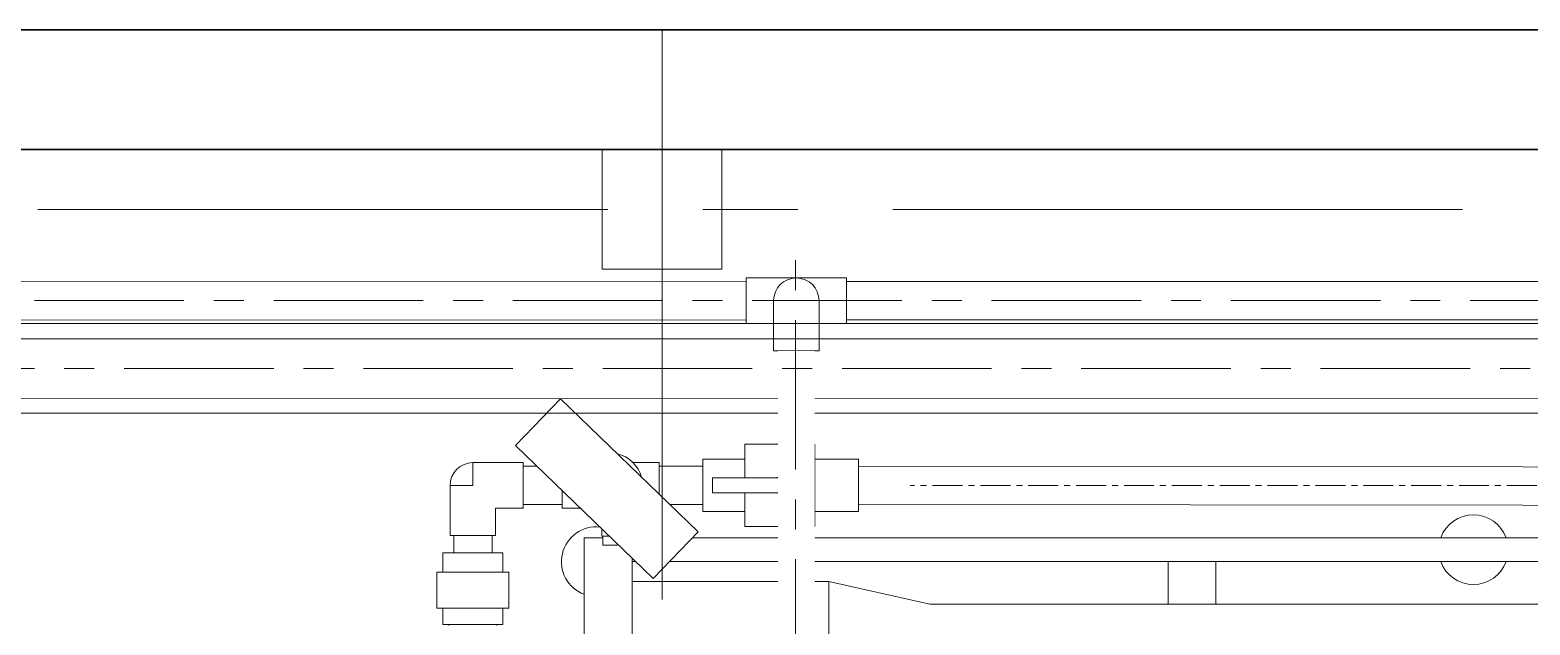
# Model space of a CAD drawing. Header units: millimetres. Extents: x 3795014 to 4300160, y 3869364 to 4016788.
# Drawn here: x 4224155 to 4225409, y 3928678 to 3929176 of the extents above; entities that cross this region are included whole.
import ezdxf

# ---------------------------------------------------------------- set-up
doc = ezdxf.new("R2010")
doc.units = ezdxf.units.MM
doc.set_wipeout_variables(frame=1)
for name, pattern in [('CENTER', [2, 1.25, -0.25, 0.25, -0.25]), ('CENTERX2', [4, 2.5, -0.5, 0.5, -0.5]), ('осевая2', [28.575, 19.05, -3.175, 3.175, -3.175])]:
    doc.linetypes.add(name, pattern=pattern)
for name, color, linetype, lineweight in [('Дополнительная', 7, 'Continuous', 18), ('Констр.', 7, 'Continuous', 30), ('оси', 7, 'осевая2', 13)]:
    doc.layers.add(name, color=color, linetype=linetype, lineweight=lineweight)

msp = doc.modelspace()

# ---------------------------------------------------------------- linework, layer by layer
at = {"layer": 'Дополнительная', "ltscale": 25}
for p, q in [((4224837.9, 3928968.3, 0), (4224753.9, 3928968.3, 0)), ((4224753.9, 3928968.3, 0), (4224753.9, 3928930.3, 0)), ((4224837.9, 3928968.3, 0), (4224837.9, 3928930.3, 0)), ((4224776.9, 3928949.3, 0), (4224776.9, 3928907.3, 0)), ((4224814.9, 3928949.3, 0), (4224814.9, 3928907.3, 0)), ((4224753.9, 3928930.3, 0), (4224776.9, 3928930.3, 0)), ((4224837.9, 3928930.3, 0), (4224814.9, 3928930.3, 0)), ((4224776.9, 3928907.3, 0), (4224814.9, 3928907.3, 0))]:
    msp.add_line(p, q, dxfattribs=at)
at = {"layer": 'Дополнительная', "linetype": 'CENTER', "ltscale": 100}
msp.add_line((4220159.1, 3928949.3, 0), (4226432.3, 3928949.3, 0), dxfattribs=at)
at = {"layer": 'Дополнительная', "linetype": 'Continuous'}
for p, q in [((4224561.2, 3928828.3, 0), (4224598.8, 3928867.1, 0)), ((4224598.8, 3928867.1, 0), (4224713.8, 3928755.9, 0)), ((4224676.3, 3928717.1, 0), (4224561.2, 3928828.3, 0)), ((4224752.8, 3928829.4, 0), (4224752.8, 3928801.2, 0)), ((4224752.8, 3928829.4, 0), (4224811.5, 3928829.4, 0)), ((4224811.5, 3928760.4, 0), (4224811.5, 3928829.4, 0)), ((4224525.6, 3928813.9, 0), (4224525.6, 3928794.9, 0)), ((4224525.6, 3928813.9, 0), (4224567.6, 3928813.9, 0)), ((4224567.6, 3928794.9, 0), (4224567.6, 3928813.9, 0)), ((4224659.5, 3928813.9, 0), (4224681.3, 3928813.9, 0)), ((4224681.3, 3928787.3, 0), (4224681.3, 3928813.9, 0)), ((4224717.8, 3928816.9, 0), (4224717.8, 3928772.9, 0)), ((4224717.8, 3928816.9, 0), (4224752.8, 3928816.9, 0)), ((4224811.5, 3928816.9, 0), (4224847.8, 3928816.9, 0)), ((4224847.8, 3928772.9, 0), (4224847.8, 3928816.9, 0)), ((4224567.6, 3928810.9, 0), (4224579.2, 3928810.9, 0)), ((4224681.3, 3928810.9, 0), (4224717.8, 3928810.9, 0)), ((4224725.8, 3928801.2, 0), (4224725.8, 3928788.7, 0)), ((4224805.8, 3928801.2, 0), (4224725.8, 3928801.2, 0)), ((4224805.8, 3928788.7, 0), (4224805.8, 3928801.2, 0)), ((4224525.6, 3928794.9, 0), (4224506.6, 3928794.9, 0)), ((4224506.6, 3928752.9, 0), (4224506.6, 3928794.9, 0)), ((4224567.6, 3928775.9, 0), (4224567.6, 3928794.9, 0)), ((4224600.3, 3928790.5, 0), (4224600.3, 3928775.9, 0)), ((4224805.8, 3928788.7, 0), (4224725.8, 3928788.7, 0)), ((4224752.8, 3928788.7, 0), (4224752.8, 3928760.4, 0)), ((4224544.6, 3928775.9, 0), (4224567.6, 3928775.9, 0)), ((4224544.6, 3928752.9, 0), (4224544.6, 3928775.9, 0)), ((4224567.6, 3928778.9, 0), (4224600.3, 3928778.9, 0)), ((4224600.3, 3928775.9, 0), (4224615.4, 3928775.9, 0)), ((4224689.9, 3928778.9, 0), (4224717.8, 3928778.9, 0)), ((4224717.8, 3928772.9, 0), (4224752.8, 3928772.9, 0)), ((4224811.5, 3928772.9, 0), (4224847.8, 3928772.9, 0)), ((4224506.6, 3928752.9, 0), (4224525.6, 3928752.9, 0)), ((4224509.6, 3928738.6, 0), (4224509.6, 3928752.9, 0)), ((4224525.6, 3928752.9, 0), (4224544.6, 3928752.9, 0)), ((4224541.6, 3928738.6, 0), (4224541.6, 3928752.9, 0)), ((4224618.7, 3928751.1, 0), (4224618.6, 3928751.1, 0)), ((4224618.6, 3928751.1, 0), (4224618.6, 3928605.6, 0)), ((4224618.6, 3928751.1, 0), (4224618.6, 3928751.1, 0)), ((4224618.6, 3928751.1, 0), (4224618.7, 3928751, 0)), ((4224618.7, 3928751.1, 0), (4224618.6, 3928751.1, 0)), ((4224618.7, 3928751.1, 0), (4224634.1, 3928751.1, 0)), ((4224618.7, 3928751.1, 0), (4224618.7, 3928420.4, 0)), ((4224618.7, 3928751.1, 0), (4224634.1, 3928751.1, 0)), ((4224633.5, 3928758.4, 0), (4224633.5, 3928752.3, 0)), ((4224633.5, 3928752.3, 0), (4224634.1, 3928752.3, 0)), ((4224634.1, 3928744.9, 0), (4224634.1, 3928752.3, 0)), ((4224634.1, 3928752.3, 0), (4224639.8, 3928752.3, 0)), ((4224676.3, 3928717.1, 0), (4224713.8, 3928755.9, 0)), ((4225667.4, 3928751.1, 0), (4224709.1, 3928751.1, 0)), ((4224752.8, 3928760.4, 0), (4224811.5, 3928760.4, 0)), ((4224550.6, 3928738.6, 0), (4224500.6, 3928738.6, 0)), ((4224500.6, 3928738.6, 0), (4224500.6, 3928722.3, 0)), ((4224550.6, 3928738.6, 0), (4224550.6, 3928722.3, 0)), ((4224646.5, 3928744.9, 0), (4224634.1, 3928744.9, 0)), ((4224646.5, 3928745.8, 0), (4224646.5, 3928744.9, 0)), ((4224658.7, 3928049.4, 0), (4224658.7, 3928734.1, 0)), ((4224658.7, 3928731.1, 0), (4224661.8, 3928731.1, 0)), ((4224689.8, 3928731.1, 0), (4225667.4, 3928731.1, 0)), ((4225002.7, 3928731.1, 0), (4225042.7, 3928731.1, 0)), ((4225106.6, 3928731.1, 0), (4225106.6, 3928695.6, 0)), ((4225146.6, 3928695.6, 0), (4225146.6, 3928731.1, 0)), ((4224555.6, 3928722.3, 0), (4224495.6, 3928722.3, 0)), ((4224495.6, 3928722.3, 0), (4224495.6, 3928692.3, 0)), ((4224555.6, 3928722.3, 0), (4224555.6, 3928692.3, 0)), ((4224823, 3928714.6, 0), (4224658.7, 3928714.6, 0)), ((4224823, 3928714.6, 0), (4224823, 3928613.1, 0)), ((4224907.5, 3928695.6, 0), (4224823, 3928714.6, 0)), ((4224823, 3928613.1, 0), (4224823, 3928714.6, 0)), ((4224495.6, 3928692.3, 0), (4224555.6, 3928692.3, 0)), ((4224500.6, 3928692.3, 0), (4224500.6, 3928678.6, 0)), ((4224550.6, 3928692.3, 0), (4224550.6, 3928678.6, 0)), ((4224823, 3928695.6, 0), (4224823, 3928695.6, 0)), ((4225002.7, 3928695.6, 0), (4224907.5, 3928695.6, 0)), ((4225667.4, 3928695.6, 0), (4225002.7, 3928695.6, 0)), ((4224500.6, 3928678.6, 0), (4224550.6, 3928678.6, 0)), ((4224505.6, 3928677.7, 0), (4224505.6, 3928678.6, 0)), ((4224545.6, 3928677.7, 0), (4224545.6, 3928678.6, 0))]:
    msp.add_line(p, q, dxfattribs=at)
at = {"layer": 'Дополнительная', "linetype": 'CENTERX2', "ltscale": 10}
msp.add_line((4226134.8, 3928794.9, 0), (4224891, 3928794.9, 0), dxfattribs=at)
at = {"layer": 'Дополнительная', "ltscale": 25}
for points in [[(4224633.7, 3929075.6), (4224733.7, 3929075.6), (4224733.7, 3928975.6), (4224633.7, 3928975.6)], [(4226204.6, 3928917.3), (4223371.4, 3928917.4), (4223371.4, 3928867.4), (4226204.6, 3928867.3)]]:
    msp.add_lwpolyline(points, close=True, dxfattribs=at)
at = {"layer": 'Дополнительная', "ltscale": 25, "elevation": 0}
for points in [[(4220198.1, 3928965), (4224753.9, 3928965.3), (4224753.9, 3928933.3), (4220198.1, 3928933)], [(4224837.9, 3928965.3), (4226358.9, 3928965.3), (4226358.9, 3928933.3), (4224837.9, 3928933.3)], [(4226235.6, 3928809.5), (4224847.8, 3928810.9), (4224847.8, 3928778.9), (4226235.6, 3928777.5)]]:
    msp.add_lwpolyline(points, close=True, dxfattribs=at)
for points in [[(4226261.2, 3928922.3), (4226261.2, 3928930.2), (4220385.6, 3928930.2), (4220385.6, 3928855.2), (4223280.4, 3928855.2)], [(4223340.4, 3928855.2), (4226235.6, 3928855.2)]]:
    msp.add_lwpolyline(points, dxfattribs=at)
at = {"layer": 'Дополнительная', "ltscale": 25}
msp.add_arc((4224795.9, 3928949.3, 0), 19, 0, 180, dxfattribs=at)
at = {"layer": 'Дополнительная', "linetype": 'Continuous', "extrusion": (0, -2e-16, -1)}
msp.add_arc((-4224525.6, 3928794.9, 0), 19, 0, 90, dxfattribs=at)
at = {"layer": 'Дополнительная', "linetype": 'Continuous'}
for centre, radius, start, end in [((4224640.3, 3928794.9, 0), 27, 14.3808, 77.5535), ((4224781.7, 3928794.9, 0), 6.78, 90, 113.0317), ((4224781.7, 3928794.9, 0), 6.78, 66.9683, 90), ((4224781.7, 3928794.9, 0), 6.78, 246.9683, 293.0317), ((4225361.8, 3928741.1, 0), 29.1, 20.0917, 159.9083), ((4224628.7, 3928731.1, 0), 29.1, 83.7007, 249.8359), ((4225361.8, 3928741.1, 0), 29.1, 200.0917, 270), ((4225361.8, 3928741.1, 0), 29.1, 270, 339.9083)]:
    msp.add_arc(centre, radius, start, end, dxfattribs=at)
at = {"layer": 'Констр.', "ltscale": 200}
msp.add_lwpolyline([(4226950.4, 3921775.6), (4219932.7, 3921775.6), (4219932.7, 3929175.6), (4229434.6, 3929175.6), (4229434.6, 3921775.6), (4228750.4, 3921775.6)], dxfattribs=at)
msp.add_lwpolyline([(4220032.7, 3921875.6), (4220032.7, 3929075.6), (4229334.6, 3929075.6), (4229334.6, 3921875.6)], close=True, dxfattribs=at)
at = {"layer": 'оси', "ltscale": 25}
for p, q in [((4224683.7, 3929175.6), (4224683.7, 3920275.6)), ((4217732.7, 3929025.6), (4229531.2, 3929025.6))]:
    msp.add_line(p, q, dxfattribs=at)

# ---------------------------------------------------------------- next in the draw order: wipeouts: each hides what was drawn before it
msp.add_wipeout([(4224780.6, 3928907.3), (4224779.1, 3926905.3), (4224811.1, 3926905.3), (4224811.1, 3928907.3)]).translate(0, 0, 0).dxf.layer = 'Дополнительная'

# ---------------------------------------------------------------- next in the draw order: linework, layer by layer
at = {"layer": 'Дополнительная', "linetype": 'CENTER', "ltscale": 100}
for p, q in [((4224795.1, 3926808.1, 0), (4224795.2, 3928991.1, 0)), ((4220234.1, 3928892.7, 0), (4226654, 3928892.7, 0))]:
    msp.add_line(p, q, dxfattribs=at)

doc.saveas('drawing.dxf')
